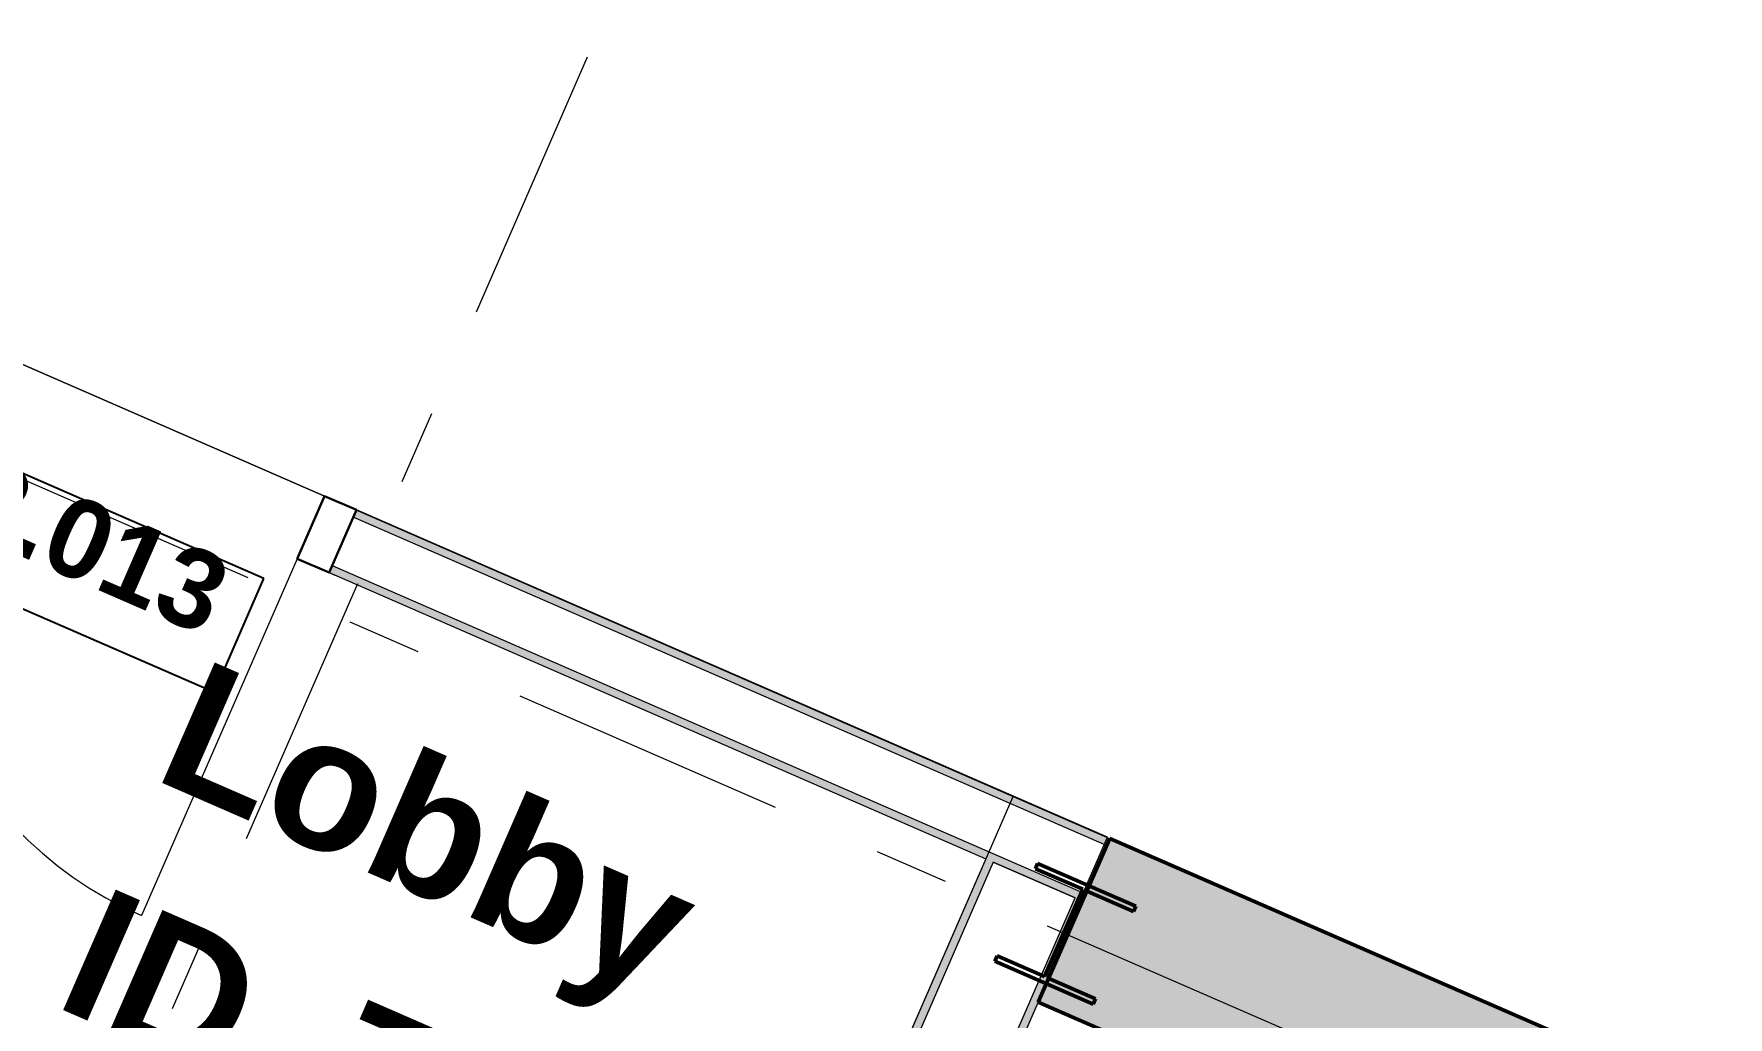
# Model space of a CAD drawing. Header units: millimetres. Extents: x -35034 to 431752, y -71616 to 25069.
# Drawn here: x 355776 to 358998, y 2578 to 4449 of the extents above; entities that cross this region are included whole.
import ezdxf
from ezdxf.enums import TextEntityAlignment as Align

# ---------------------------------------------------------------- set-up
doc = ezdxf.new("R2010")
doc.units = ezdxf.units.MM
doc.header["$MEASUREMENT"] = 0
doc.linetypes.add('Double Dashed', pattern=[1093.611073, 529.166651, -211.666656, 141.111112, -211.666656])
for name, color, linetype in [('A-05-M_Gross_Int_Circulation', 7, 'Continuous'), ('A-15-M_Column_Int', 7, 'Continuous'), ('A-15-MG_Structural_Grid', 7, 'Continuous'), ('A-25-M_Wall_Int', 7, 'Continuous'), ('ArchiCAD Door Markers', 7, 'Continuous'), ('ArchiCAD Doors', 7, 'Continuous')]:
    doc.layers.add(name, color=color, linetype=linetype)
for name, color, linetype, lineweight, true_color in [('A-05-M_Gross_Int_Circulation_Pen_No__74', 7, 'Continuous', 20, 0x606060), ('A-15-M_Column_Int_Pen_No__28', 7, 'Continuous', 50, 0x2a2a2a), ('A-15-MG_Structural_Grid_Pen_No__163', 7, 'Continuous', 0, 0x750077), ('A-25-M_Wall_Int_Pen_No__107', 7, 'Continuous', 15, 0xa6a6a6), ('A-25-M_Wall_Int_Pen_No__27', 7, 'Continuous', 50, 0x2a2a2a), ('ArchiCAD Doors_Pen_No__43', 7, 'Continuous', 30, 0x444444), ('ArchiCAD Doors_Pen_No__63', 7, 'Continuous', 20, 0x606060)]:
    doc.layers.add(name, color=color, linetype=linetype, lineweight=lineweight, true_color=true_color)
for name, color, linetype, lineweight in [('A-25-M_Wall_Int_Pen_No__1', 7, 'Continuous', 13), ('ArchiCAD Door Markers_Pen_No__1', 7, 'Continuous', 13), ('ArchiCAD Door Markers_Pen_No__5', 7, 'Continuous', 25), ('ArchiCAD Doors_Pen_No__1', 7, 'Continuous', 13), ('ArchiCAD Zone Stamps_Pen_No__9', 7, 'Continuous', 13)]:
    doc.layers.add(name, color=color, linetype=linetype, lineweight=lineweight)
doc.styles.add('GENERATED_STYLE_2', font='')
doc.styles.add('GENERATED_STYLE_3', font='')
doc.styles.add('GENERATED_STYLE_4', font='')
doc.styles.get('GENERATED_STYLE_2').set_extended_font_data('Arial', bold=True)
doc.styles.get('GENERATED_STYLE_3').set_extended_font_data('Arial')
doc.styles.get('GENERATED_STYLE_4').set_extended_font_data('Swis721 BT')

# ---------------------------------------------------------------- blocks, each defined once
blk = doc.blocks.new('Hub Circulation Third_INB 3250_58_1', base_point=(376934.2, -4184.6))
at = {"layer": 'A-05-M_Gross_Int_Circulation_Pen_No__74', "linetype": 'Continuous'}
for p, q in [((354883.6, 4199.7), (357638.7, 2998.3)), ((357638.7, 2998.3), (360513.3, 1744.8))]:
    blk.add_line(p, q, dxfattribs=at)
at = {"layer": 'ArchiCAD Zone Stamps_Pen_No__9'}
for tag, height, style, p in [('ROOM_NAME', 250, 'GENERATED_STYLE_2', (375787.3, -2488.1)), ('zoneNameLine2', 250, 'GENERATED_STYLE_2', (375598.8, -2920.2)), ('ROOM_NUMBER', 200, 'GENERATED_STYLE_3', (375410.4, -3340.9)), ('measuredAreaCode', 200, 'GENERATED_STYLE_3', (375253.4, -3701)), ('DUMMY_649', 200, 'GENERATED_STYLE_3', (375560.8, -3835.1)), ('DUMMY_650', 200, 'GENERATED_STYLE_3', (376190, -4109.4)), ('DUMMY_651', 133.3, 'GENERATED_STYLE_3', (376469.3, -4216))]:
    blk.add_attdef(tag, text='', height=height, rotation=336.4404, dxfattribs=dict(at, style=style)).set_placement(p, align=Align.TOP_LEFT)
blk = doc.blocks.new('Standard grid marker_3')
at = {"layer": 'A-15-MG_Structural_Grid_Pen_No__163', "linetype": 'Double Dashed'}
blk.add_line((1000, 0), (74254.8, 0), dxfattribs=at)
at = {"layer": 'A-15-MG_Structural_Grid_Pen_No__163', "style": 'GENERATED_STYLE_4'}
for tag, p in [('AC_MarkerText_1_0', (-500, 43.4)), ('AC_MarkerText_1_1', (75754.8, 43.4))]:
    blk.add_attdef(tag, text='', height=350, rotation=360, dxfattribs=at).set_placement(p, align=Align.MIDDLE_CENTER)
blk = doc.blocks.new('Lobby_INB 3251_66_2', base_point=(356337.8, 1961.5))
at = {"layer": 'A-05-M_Gross_Int_Circulation_Pen_No__74', "linetype": 'Continuous'}
for p, q in [((357638.7, 2998.3), (354995.9, 4150.7)), ((356830.4, 1144.7), (357638.7, 2998.3))]:
    blk.add_line(p, q, dxfattribs=at)
at = {"layer": 'ArchiCAD Zone Stamps_Pen_No__9'}
for tag, height, style, p in [('ROOM_NAME', 250, 'GENERATED_STYLE_2', (356098.5, 3262.3)), ('zoneNameLine2', 250, 'GENERATED_STYLE_2', (355910, 2830.2)), ('ROOM_NUMBER', 200, 'GENERATED_STYLE_3', (355721.6, 2409.5)), ('measuredAreaCode', 200, 'GENERATED_STYLE_3', (355564.6, 2049.3)), ('DUMMY_649', 200, 'GENERATED_STYLE_3', (355872, 1915.3)), ('DUMMY_650', 200, 'GENERATED_STYLE_3', (356221.5, 1762.9)), ('DUMMY_651', 133.3, 'GENERATED_STYLE_3', (356500.8, 1656.4))]:
    blk.add_attdef(tag, text='', height=height, rotation=336.4404, dxfattribs=dict(at, style=style)).set_placement(p, align=Align.TOP_LEFT)
blk = doc.blocks.new('Double Door Asymmetric 19_2')
at = {"layer": 'ArchiCAD Doors_Pen_No__1', "linetype": 'Continuous'}
for p, q in [((-623.4, 0), (-635.4, 0)), ((-623.4, -15), (-623.4, 0)), ((623.4, -15), (623.4, 0)), ((623.4, 0), (635.4, 0)), ((-623.4, -115), (-623.4, -15)), ((623.4, -115), (623.4, -15)), ((-623.4, -130), (-623.4, -115)), ((623.4, -130), (623.4, -115)), ((-623.4, -130), (-635.4, -130)), ((623.4, -130), (635.4, -130))]:
    blk.add_line(p, q, dxfattribs=at)
at = {"layer": 'ArchiCAD Doors_Pen_No__43', "linetype": 'Continuous'}
for p, q in [((-557.4, 0), (-623.4, 0)), ((-623.4, 0), (-623.4, -130)), ((-557.4, -130), (-557.4, 0)), ((623.4, 0), (557.4, 0)), ((557.4, 0), (557.4, -130)), ((623.4, -130), (623.4, 0)), ((-623.4, -130), (-557.4, -130)), ((557.4, -130), (623.4, -130))]:
    blk.add_line(p, q, dxfattribs=at)
at = {"layer": 'ArchiCAD Doors_Pen_No__63', "linetype": 'Continuous'}
for p, q in [((-557.4, 0), (-557.4, 740.9)), ((557.4, 0), (557.4, 374))]:
    blk.add_line(p, q, dxfattribs=at)
for centre, radius, start, end in [((-557.4, 0), 740.9, 0, 90), ((557.4, 0), 374, 90, 180)]:
    blk.add_arc(centre, radius, start, end, dxfattribs=at)
blk = doc.blocks.new('Door Stamp 17_2')
at = {"layer": 'ArchiCAD Door Markers_Pen_No__5', "linetype": 'Continuous'}
for p, q in [((514.6, -190), (-514.6, -190)), ((-514.6, -190), (-514.6, -425.7)), ((514.6, -425.7), (514.6, -190)), ((-514.6, -425.7), (514.6, -425.7)), ((-514.6, -425.7), (514.6, -425.7))]:
    blk.add_line(p, q, dxfattribs=at)
at = {"layer": 'ArchiCAD Door Markers_Pen_No__1', "style": 'GENERATED_STYLE_2'}
blk.add_attdef('AC_WIDO_ID', text='', height=150, dxfattribs=at).set_placement((-457.5, -376.8), align=Align.BOTTOM_LEFT)
blk = doc.blocks.new('Wall_252_2', base_point=(354883.6, 4199.7))
at = {"layer": 'A-25-M_Wall_Int_Pen_No__107', "linetype": 'Continuous'}
for points in [[(355246.3, 4041.5), (354883.6, 4199.7), (354891.3, 4179.9), (355240.3, 4027.8)], [(354943, 4048.3), (354950.8, 4028.5), (355194.3, 3922.3), (355200.3, 3936.1)], [(356389.2, 3543.1), (356383.2, 3529.4), (357811.6, 2906.5), (357817.6, 2920.3)], [(356337.2, 3424), (357765.7, 2801.1), (357771.7, 2814.8), (356343.2, 3437.7)]]:
    blk.add_hatch(color=256, dxfattribs=at).paths.add_polyline_path(points)
at = {"layer": 'A-25-M_Wall_Int_Pen_No__1', "linetype": 'Continuous'}
for p, q in [((355240.3, 4027.8), (354891.3, 4179.9)), ((354943, 4048.3), (355200.3, 3936.1)), ((355246.3, 4041.5), (355235.3, 4046.3)), ((355246.3, 4041.5), (355240.3, 4027.8)), ((355240.3, 4027.8), (355200.3, 3936.1)), ((355200.3, 3936.1), (355194.3, 3922.3)), ((355194.3, 3922.3), (355183.3, 3927.1)), ((356383.2, 3529.4), (356343.2, 3437.7)), ((356389.2, 3543.1), (356383.2, 3529.4)), ((357811.6, 2906.5), (356383.2, 3529.4)), ((356389.2, 3543.1), (356400.2, 3538.3)), ((356343.2, 3437.7), (356337.2, 3424)), ((356337.2, 3424), (356348.2, 3419.2)), ((356343.2, 3437.7), (357771.7, 2814.8))]:
    blk.add_line(p, q, dxfattribs=at)
at = {"layer": 'A-25-M_Wall_Int_Pen_No__1', "linetype": 'Continuous', "flags": 128}
for points in [[(355246.3, 4041.5), (354883.6, 4199.7)], [(354950.8, 4028.5), (355194.3, 3922.3)], [(357817.6, 2920.3), (356389.2, 3543.1)], [(356337.2, 3424), (357586.7, 2879.1)], [(357765.7, 2801.1), (357817.6, 2920.3)], [(357600.5, 2873.1), (357756.3, 2805.2)]]:
    blk.add_lwpolyline(points, dxfattribs=at)
at = {"layer": 'ArchiCAD Door Markers'}
ref = blk.add_blockref('Door Stamp 17_2', (355817.7, 3792.3), dxfattribs=dict(at, rotation=336.4404180329157))
ref.add_attrib('AC_WIDO_ID', 'XD03.013', dxfattribs={"layer": 'ArchiCAD Door Markers_Pen_No__1', "color": 7, "height": 150, "rotation": 336.4404, "style": 'GENERATED_STYLE_2'}).set_placement((355228.2, 3633.9), align=Align.BOTTOM_LEFT)
at = {"layer": 'ArchiCAD Doors', "color": 251, "linetype": 'Continuous', "lineweight": 20, "true_color": 0x606060, "zscale": 1000, "rotation": 156.4404180329156}
blk.add_blockref('Double Door Asymmetric 19_2', (355765.8, 3673.2), dxfattribs=at)
blk = doc.blocks.new('Wall_257_2', base_point=(354072.2, -5180.7))
at = {"layer": 'A-25-M_Wall_Int_Pen_No__107', "linetype": 'Continuous'}
for points in [[(357586.7, 2879.1), (357282, 2180.2), (357295.7, 2174.2), (357600.5, 2873.1)], [(357465.3, 2100.2), (357770.1, 2799.2), (357756.3, 2805.2), (357451.5, 2106.2)]]:
    blk.add_hatch(color=256, dxfattribs=at).paths.add_polyline_path(points)
at = {"layer": 'A-25-M_Wall_Int_Pen_No__1', "linetype": 'Continuous'}
for p, q in [((357600.5, 2873.1), (357295.7, 2174.2)), ((357451.5, 2106.2), (357756.3, 2805.2))]:
    blk.add_line(p, q, dxfattribs=at)
at = {"layer": 'A-25-M_Wall_Int_Pen_No__1', "linetype": 'Continuous', "flags": 128}
for points in [[(357586.7, 2879.1), (357282, 2180.2)], [(357756.3, 2805.2), (357600.5, 2873.1)], [(357465.3, 2100.2), (357770.1, 2799.2)], [(357770.1, 2799.2), (357765.7, 2801.1)]]:
    blk.add_lwpolyline(points, dxfattribs=at)
blk = doc.blocks.new('Wall_282_2', base_point=(360513.3, 1744.8))
at = {"layer": 'A-25-M_Wall_Int_Pen_No__107', "linetype": 'Continuous', "lineweight": 0, "true_color": 0x535353}
blk.add_hatch(color=251, dxfattribs=at).paths.add_polyline_path([(360513.3, 1744.8), (357822, 2918.3), (357686.1, 2606.7), (360151.9, 1531.5)])
at = {"layer": 'A-25-M_Wall_Int_Pen_No__27', "linetype": 'Continuous', "flags": 128}
for points in [[(357822, 2918.3), (357686.1, 2606.7)], [(360513.3, 1744.8), (357822, 2918.3)], [(357686.1, 2606.7), (360151.9, 1531.5)]]:
    blk.add_lwpolyline(points, dxfattribs=at)
blk = doc.blocks.new('Universal Columns Column 19_2')
at = {"layer": 'A-15-M_Column_Int', "linetype": 'Continuous', "lineweight": 0, "true_color": 0xffffff}
h = blk.add_hatch(dxfattribs=at)
h.set_pattern_fill('613_01__a5_STUCCO_0003', style=0, pattern_type=2)
h.set_pattern_definition([(286.3, (0, 0), (-3213820, 11866500), [3000, -14992680]), (309.93, (992000, -2522800), (-1760680, 765780), [4670, -4288600]), (111.49, (-168200, -712500), (765800, 1760700), [7100, -2708200]), (111.49, (-238700, -1062700), (765800, 1760700), [7100, -2708200]), (111.49, (-566500, -1578300), (765800, 1760700), [7100, -2708200]), (111.49, (-655700, -1708100), (765800, 1760700), [7100, -2708200]), (111.494, (-465300, -1834400), (765800, 1760700), [7100, -2708200]), (111.494, (-104200, -1931700), (765800, 1760700), [7100, -2708200]), (111.494, (257800, -2002000), (765800, 1760700), [7100, -2708200]), (183.06, (-194600, -886000), (2526450, 994900), [11200, -4282100]), (183.06, (-349700, -1079650), (2526450, 994900), [11200, -4282100]), (183.06, (116350, -2076500), (2526450, 994900), [11200, -4282100]), (111.49, (-350400, -1231700), (765800, 1760700), [7100, -2708200]), (111.49, (-502900, -1720200), (765800, 1760700), [7100, -2708200]), (111.494, (-274000, -1895900), (765800, 1760700), [7100, -2708200]), (111.494, (322000, -2155100), (765800, 1760700), [7100, -2708200]), (48.06, (-367140, -1412600), (765780, 1760680), [10500, -6061050]), (48.06, (-236400, -1671930), (765780, 1760680), [10520, -6061050]), (48.06, (-93300, -549600), (765800, 1760700), [10500, -6061050]), (48.06, (189050, -378800), (765800, 1760700), [10500, -6061050]), (48.06, (50600, -207200), (765800, 1760700), [10500, -6061050]), (48.06, (563700, -450600), (765800, 1760700), [10500, -6061050]), (48.06, (904800, -517960), (765780, 1760680), [10500, -6061050]), (48.06, (1265960, -877540), (765780, 1760680), [10500, -6061050]), (48.06, (1482600, -916100), (765780, 1760680), [10520, -6061050]), (48.06, (1273060, -1199550), (765780, 1760680), [10520, -6061050]), (48.06, (1211900, -1491860), (765780, 1760680), [10520, -6061050]), (48.06, (943500, -1689000), (765780, 1760680), [10520, -6061050]), (48.06, (1016600, -1999200), (765780, 1760680), [10520, -6061050]), (48.06, (801000, -2133260), (765780, 1760680), [10520, -6061050]), (48.06, (807600, -2293060), (765780, 1760680), [10520, -6061050]), (48.06, (630500, -2291960), (765780, 1760680), [10520, -6061050]), (48.06, (151700, -1607900), (765780, 1760680), [10520, -6061050]), (48.06, (70000, -1177460), (765780, 1760680), [10500, -6061050]), (48.06, (631750, -935800), (765780, 1760680), [10500, -6061050]), (48.06, (986700, -1181300), (765780, 1760680), [10500, -6061050]), (48.06, (850600, -1436000), (765780, 1760680), [10520, -6061050]), (48.06, (409300, -1365550), (765780, 1760680), [10500, -6061050]), (48.06, (488700, -1638000), (765780, 1760680), [10520, -6061050]), (48.06, (565600, -1787900), (765780, 1760680), [10520, -6061050]), (48.06, (297900, -886800), (765780, 1760680), [10500, -6061050]), (48.06, (277700, -629950), (765800, 1760700), [10500, -6061050]), (111.494, (551400, -2107800), (765800, 1760700), [7100, -2708200]), (111.494, (998900, -2140500), (765800, 1760700), [7100, -2708200]), (111.49, (707000, -1598400), (765800, 1760700), [7100, -2708200]), (111.494, (1193500, -1658100), (765800, 1760700), [7100, -2708200]), (111.49, (691100, -1191600), (765800, 1760700), [7100, -2708200]), (111.49, (1263300, -1334100), (765800, 1760700), [7100, -2708200]), (111.49, (979600, -866500), (765800, 1760700), [7100, -2708200]), (111.49, (1307600, -730700), (765800, 1760700), [7100, -2708200]), (111.49, (640400, -526600), (765800, 1760700), [7100, -2708200]), (111.49, (694500, -717200), (765800, 1760700), [7100, -2708200]), (111.49, (314700, -283700), (765800, 1760700), [7100, -2708200]), (111.49, (167600, -528500), (765800, 1760700), [7100, -2708200]), (111.49, (12400, -430600), (765800, 1760700), [7100, -2708200]), (111.49, (67100, -748000), (765800, 1760700), [7100, -2708200]), (111.49, (344000, -1091200), (765800, 1760700), [7100, -2708200]), (111.49, (29600, -939300), (765800, 1760700), [7100, -2708200]), (111.49, (438400, -757700), (765800, 1760700), [7100, -2708200]), (111.49, (-42600, -1373600), (765800, 1760700), [7100, -2708200]), (169.023, (65740, -1702860), (-7808487, 1302433), [10530, -17691000]), (169.023, (1133700, -1883880), (-7808487, 1302433), [10530, -17691000]), (169.023, (1445740, -1224800), (-7808487, 1302433), [10530, -17691000]), (169.023, (1047320, -1405880), (-7808487, 1302433), [10530, -17691000]), (169.023, (180300, -1357830), (-7808487, 1302433), [10530, -17691000]), (169.023, (-432670, -1577200), (-7808487, 1302433), [10530, -17691000]), (169.023, (223600, -966600), (-7808487, 1302433), [10530, -17691000]), (169.023, (1136430, -1014340), (-7808487, 1302433), [10530, -17691000]), (169.023, (1524220, -1021000), (-7808487, 1302433), [10530, -17691000]), (169.023, (1135220, -608810), (-7808487, 1302433), [10530, -17691000]), (169.023, (893470, -721350), (-7808487, 1302433), [10530, -17691000]), (169.023, (840820, -1017380), (-7808487, 1302433), [10530, -17691000]), (169.023, (46180, -1841170), (-7808487, 1302433), [10530, -17691000]), (169.023, (407640, -1861700), (-7808487, 1302433), [10530, -17691000]), (169.023, (845750, -1951000), (-7808487, 1302433), [10530, -17691000]), (48.06, (1350950, -1429200), (765780, 1760680), [10520, -6061050]), (48.06, (1140700, -2005970), (765780, 1760680), [10520, -6061050]), (48.06, (978100, -2309850), (765780, 1760680), [10520, -6061050]), (48.06, (198750, -158600), (765800, 1760700), [10500, -6061050]), (48.06, (458460, -261400), (765800, 1760700), [10500, -6061050]), (48.06, (772750, -448730), (765780, 1760680), [10500, -6061050]), (48.06, (1481360, -686060), (765780, 1760680), [10520, -6061050]), (48.06, (1667650, -817700), (765780, 1760680), [10520, -6061050]), (48.06, (1651400, -901750), (765780, 1760680), [10520, -6061050])])
h.paths.add_polyline_path([(-101.8, -101.6), (101.8, -101.6), (101.8, -90.6), (3.6, -90.6), (3.6, 90.6), (101.8, 90.6), (101.8, 101.6), (-101.8, 101.6), (-101.8, 90.6), (-3.6, 90.6), (-3.6, -90.6), (-101.8, -90.6)])
at = {"layer": 'A-15-M_Column_Int_Pen_No__28', "linetype": 'Continuous'}
for p, q in [((101.8, 101.6), (-101.8, 101.6)), ((-101.8, 101.6), (-101.8, 90.6)), ((101.8, 90.6), (101.8, 101.6)), ((-101.8, 90.6), (-3.6, 90.6)), ((-3.6, 90.6), (-3.6, -90.6)), ((3.6, -90.6), (3.6, 90.6)), ((3.6, 90.6), (101.8, 90.6)), ((-3.6, -90.6), (-101.8, -90.6)), ((-101.8, -90.6), (-101.8, -101.6)), ((101.8, -90.6), (3.6, -90.6)), ((101.8, -101.6), (101.8, -90.6)), ((-101.8, -101.6), (101.8, -101.6))]:
    blk.add_line(p, q, dxfattribs=at)
blk = doc.blocks.new('Standard grid marker')
at = {"layer": 'A-15-MG_Structural_Grid_Pen_No__163', "linetype": 'Double Dashed'}
blk.add_line((1000, 0), (29726, 0), dxfattribs=at)
at = {"layer": 'A-15-MG_Structural_Grid_Pen_No__163', "style": 'GENERATED_STYLE_4'}
for tag, p in [('AC_MarkerText_1_0', (-500, 41.2)), ('AC_MarkerText_1_1', (31226, 41.2))]:
    blk.add_attdef(tag, text='', height=350, rotation=90, dxfattribs=at).set_placement(p, align=Align.MIDDLE_CENTER)

msp = doc.modelspace()

# ---------------------------------------------------------------- block references
at = {"layer": 'A-05-M_Gross_Int_Circulation', "linetype": 'Continuous'}
msp.add_blockref('Hub Circulation Third_INB 3250_58_1', (376934.2, -4184.6), dxfattribs=at)
ref = msp.add_blockref('Lobby_INB 3251_66_2', (356337.8, 1961.5), dxfattribs=at)
ref.add_attrib('ROOM_NAME', 'Lobby', dxfattribs={"layer": 'ArchiCAD Zone Stamps_Pen_No__9', "color": 7, "height": 250, "rotation": 336.4404, "style": 'GENERATED_STYLE_2'}).set_placement((356098.5, 3262.3), align=Align.TOP_LEFT)
ref.add_attrib('zoneNameLine2', 'ID. TF006', dxfattribs={"layer": 'ArchiCAD Zone Stamps_Pen_No__9', "color": 7, "height": 250, "rotation": 336.4404, "style": 'GENERATED_STYLE_2'}).set_placement((355910, 2830.2), align=Align.TOP_LEFT)
at = {"layer": 'A-15-M_Column_Int', "linetype": 'Continuous', "zscale": 1000, "rotation": 156.4404149906862}
msp.add_blockref('Universal Columns Column 19_2', (357737.7, 2736.9), dxfattribs=at)
at = {"layer": 'A-15-MG_Structural_Grid', "color": 8, "linetype": 'Continuous', "lineweight": 15, "zscale": 1000}
for name, p, rotation in [('Standard grid marker', (363347.7, 19355.8), 246.440411583993), ('Standard grid marker_3', (343754.3, 8834.4), 336.440411583993)]:
    msp.add_blockref(name, p, dxfattribs=dict(at, rotation=rotation))
at = {"layer": 'A-25-M_Wall_Int', "color": 250, "lineweight": 50, "true_color": 0x2a2a2a}
for name, p in [('Wall_252_2', (354883.6, 4199.7)), ('Wall_282_2', (360513.3, 1744.8)), ('Wall_257_2', (354072.2, -5180.7))]:
    msp.add_blockref(name, p, dxfattribs=at)

doc.saveas('drawing.dxf')
